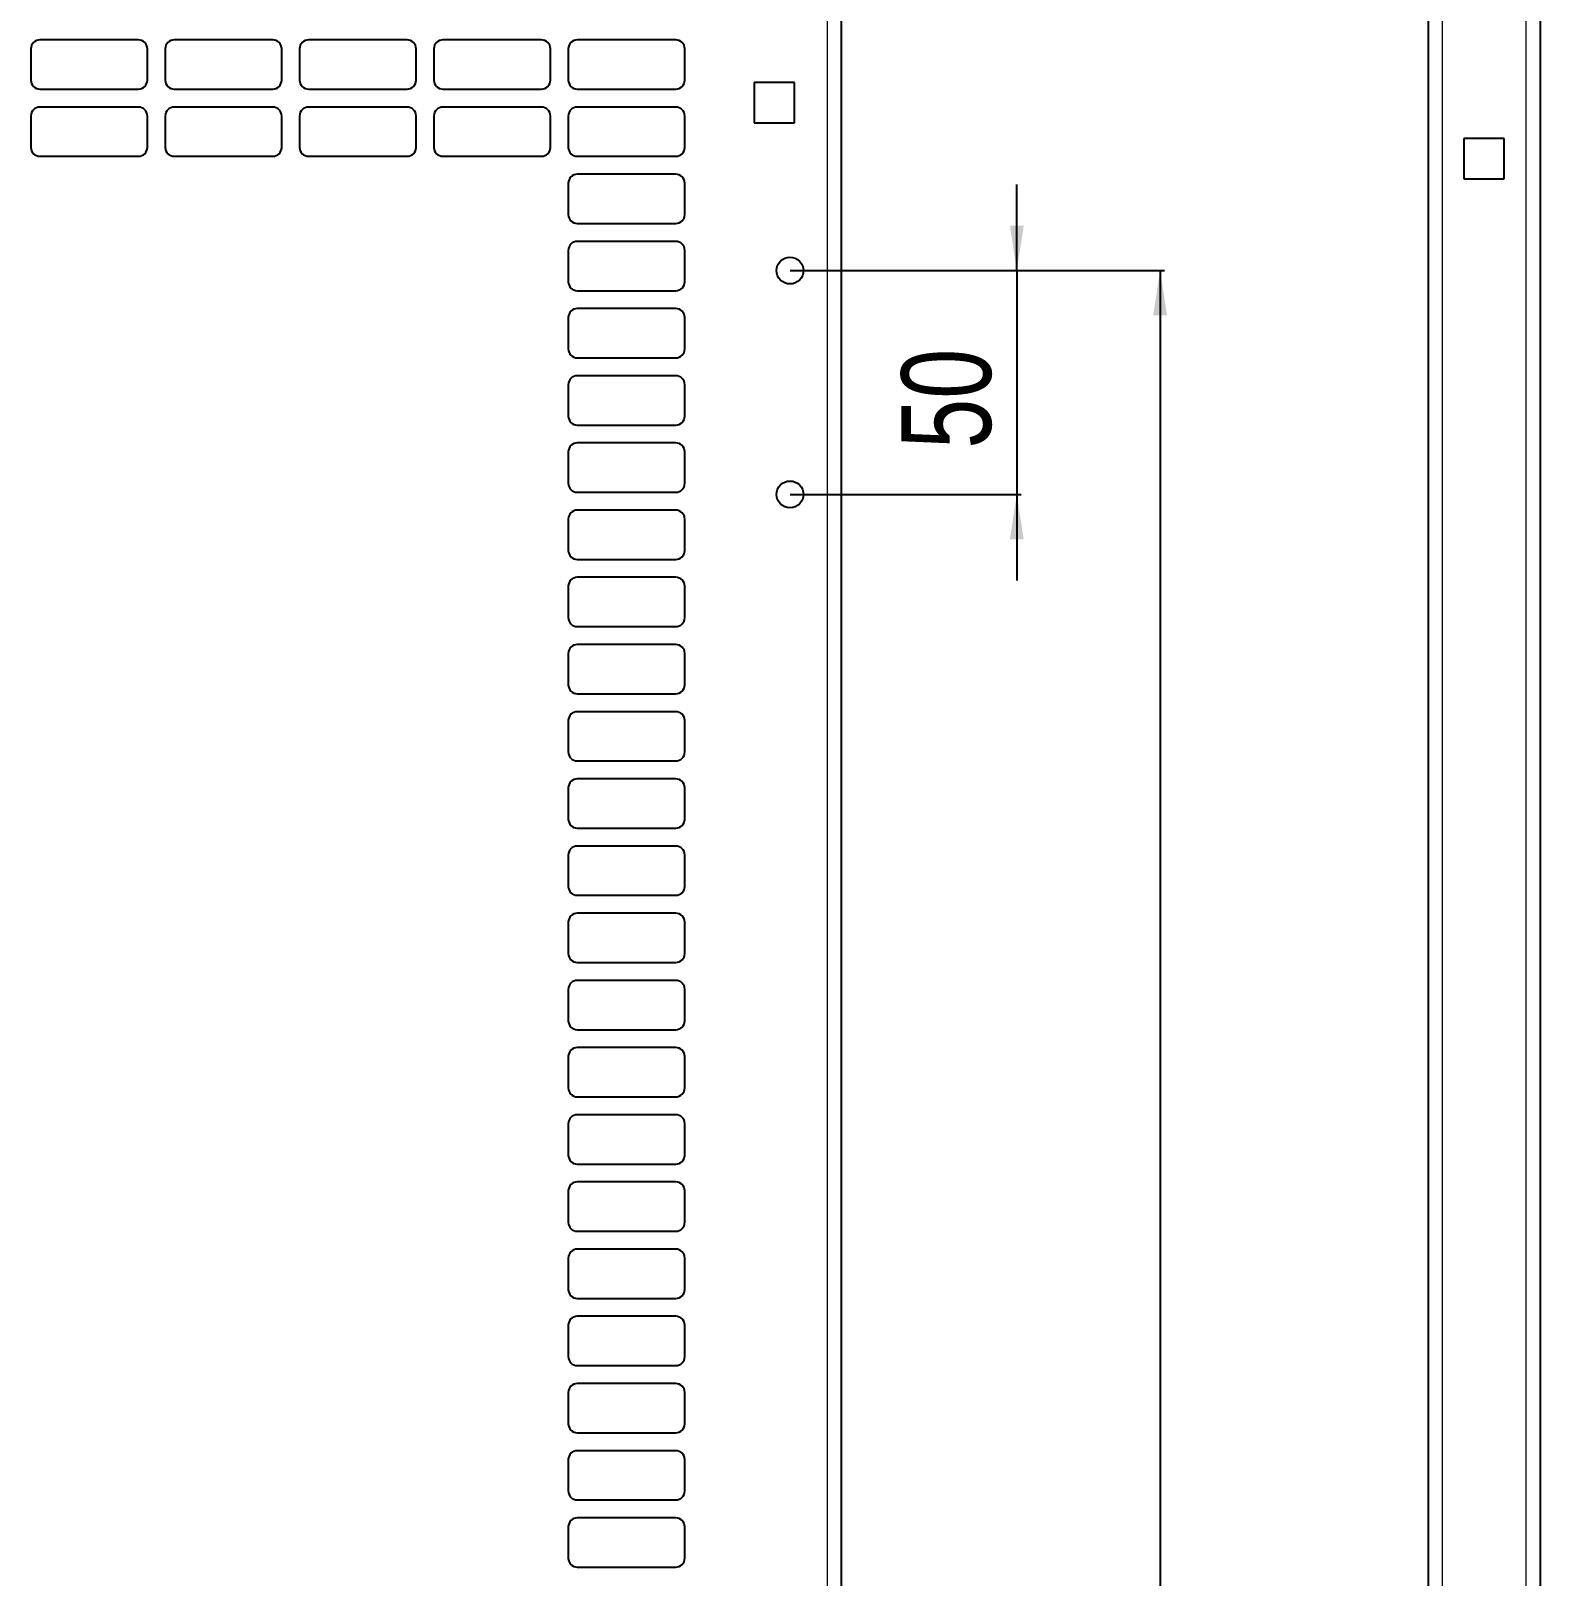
# Model space of a CAD drawing. Header units: millimetres. Extents: x -599 to 823, y -273 to 1990.
# Drawn here: x -188.4 to 148.6, y 1441.7 to 1786.7 of the extents above; entities that cross this region are included whole.
import ezdxf

# ---------------------------------------------------------------- set-up
doc = ezdxf.new("R2010")
doc.units = ezdxf.units.MM
doc.layers.add('FORMAT', color=7, linetype='Continuous')
doc.styles.add('SLDTEXTSTYLE0', font='TXT', dxfattribs={"width": 0.75})
doc.dimstyles.new('SLDDIMSTYLE0', dxfattribs={"dimtxt": 20, "dimasz": 10, "dimexe": 0, "dimexo": 0.0625, "dimgap": 5, "dimtad": 2, "dimdec": 1, "dimrnd": 1e-09, "dimzin": 12, "dimdsep": 46, "dimtxsty": 'SLDTEXTSTYLE0', "dimsah": 1, "dimcen": 0.09, "dimadec": 0, "dimazin": 3, "dimtfac": 1, "dimtofl": 0, "dimtmove": 0, "dimatfit": 3, "dimfxl": 0, "dimfrac": 2, "dimtolj": 1, "dimtzin": 12, "dimarcsym": 0})
doc.dimstyles.new('SLDDIMSTYLE1', dxfattribs={"dimtxt": 20, "dimasz": 10, "dimexe": 0, "dimexo": 0.0625, "dimgap": 5, "dimtad": 2, "dimdec": 1, "dimrnd": 1e-09, "dimzin": 12, "dimdsep": 46, "dimtxsty": 'SLDTEXTSTYLE0', "dimsah": 1, "dimcen": 0.09, "dimadec": 0, "dimazin": 3, "dimtfac": 1, "dimtmove": 0, "dimatfit": 0, "dimfxl": 0, "dimfrac": 2, "dimtolj": 1, "dimtzin": 12, "dimarcsym": 0})

# ---------------------------------------------------------------- blocks, each defined once
blk = doc.blocks.new('_D_2')
at = {"layer": 'FORMAT'}
for p, q in [((-18.89, 1733.25), (64.75, 1733.25)), ((63.75, 1733.25), (63.75, 33.25)), ((-18.89, 33.25), (64.75, 33.25))]:
    blk.add_line(p, q, dxfattribs=at)
for points in [[(63.75, 1733.25), (62.21, 1723.25), (65.29, 1723.25)], [(63.75, 33.25), (65.29, 43.25), (62.21, 43.25)]]:
    blk.add_solid(points, dxfattribs=at)
at = {"layer": 'FORMAT', "insert": (37.97, 853.69), "char_height": 20, "attachment_point": 1, "rotation": 90, "style": 'SLDTEXTSTYLE0'}
blk.add_mtext('1700', dxfattribs=at)
blk = doc.blocks.new('_D_3')
at = {"layer": 'FORMAT'}
for p, q in [((31.75, 1733.25), (31.75, 1752.48)), ((-18.89, 1733.25), (32.75, 1733.25)), ((31.75, 1733.25), (31.75, 1683.25)), ((-18.89, 1683.25), (32.75, 1683.25)), ((31.75, 1683.25), (31.75, 1664.02))]:
    blk.add_line(p, q, dxfattribs=at)
for points in [[(31.75, 1733.25), (33.29, 1743.25), (30.21, 1743.25)], [(31.75, 1683.25), (30.21, 1673.25), (33.29, 1673.25)]]:
    blk.add_solid(points, dxfattribs=at)
at = {"layer": 'FORMAT', "insert": (5.97, 1693.47), "char_height": 20, "attachment_point": 1, "rotation": 90, "style": 'SLDTEXTSTYLE0'}
blk.add_mtext('50', dxfattribs=at)

msp = doc.modelspace()

# ---------------------------------------------------------------- linework, layer by layer
at = {"color": 8, "linetype": 'Continuous', "lineweight": 18}
for p, q in [((-10.5, -58.25), (-10.5, 1824.75)), ((126.7, 1824.75), (126.7, -34.63)), ((145.5, -49.77), (145.5, 1824.75))]:
    msp.add_line(p, q, dxfattribs=at)
at = {"color": 7, "linetype": 'Continuous', "lineweight": 25}
for p, q in [((-7.4, -58.25), (-7.4, 1824.75)), ((148.6, 1824.75), (148.6, -46.87)), ((123.6, 1795.55), (123.6, -39.25)), ((-164.4, 1784.75), (-186.4, 1784.75)), ((-134.4, 1784.75), (-156.4, 1784.75)), ((-104.4, 1784.75), (-126.4, 1784.75)), ((-74.4, 1784.75), (-96.4, 1784.75)), ((-44.4, 1784.75), (-66.4, 1784.75)), ((-188.4, 1782.75), (-188.4, 1775.75)), ((-162.4, 1775.75), (-162.4, 1782.75)), ((-158.4, 1782.75), (-158.4, 1775.75)), ((-132.4, 1775.75), (-132.4, 1782.75)), ((-128.4, 1782.75), (-128.4, 1775.75)), ((-102.4, 1775.75), (-102.4, 1782.75)), ((-98.4, 1782.75), (-98.4, 1775.75)), ((-72.4, 1775.75), (-72.4, 1782.75)), ((-68.4, 1782.75), (-68.4, 1775.75)), ((-42.4, 1775.75), (-42.4, 1782.75)), ((-186.4, 1773.75), (-164.4, 1773.75)), ((-156.4, 1773.75), (-134.4, 1773.75)), ((-126.4, 1773.75), (-104.4, 1773.75)), ((-96.4, 1773.75), (-74.4, 1773.75)), ((-66.4, 1773.75), (-44.4, 1773.75)), ((-17.9, 1775.25), (-26.9, 1775.25)), ((-26.9, 1775.25), (-26.9, 1766.25)), ((-17.9, 1766.25), (-17.9, 1775.25)), ((-188.4, 1767.75), (-188.4, 1760.75)), ((-164.4, 1769.75), (-186.4, 1769.75)), ((-162.4, 1760.75), (-162.4, 1767.75)), ((-158.4, 1767.75), (-158.4, 1760.75)), ((-134.4, 1769.75), (-156.4, 1769.75)), ((-132.4, 1760.75), (-132.4, 1767.75)), ((-128.4, 1767.75), (-128.4, 1760.75)), ((-104.4, 1769.75), (-126.4, 1769.75)), ((-102.4, 1760.75), (-102.4, 1767.75)), ((-98.4, 1767.75), (-98.4, 1760.75)), ((-74.4, 1769.75), (-96.4, 1769.75)), ((-72.4, 1760.75), (-72.4, 1767.75)), ((-68.4, 1767.75), (-68.4, 1760.75)), ((-44.4, 1769.75), (-66.4, 1769.75)), ((-42.4, 1760.75), (-42.4, 1767.75)), ((-26.9, 1766.25), (-17.9, 1766.25)), ((140.6, 1762.75), (131.6, 1762.75)), ((131.6, 1762.75), (131.6, 1753.75)), ((140.6, 1753.75), (140.6, 1762.75)), ((-186.4, 1758.75), (-164.4, 1758.75)), ((-156.4, 1758.75), (-134.4, 1758.75)), ((-126.4, 1758.75), (-104.4, 1758.75)), ((-96.4, 1758.75), (-74.4, 1758.75)), ((-66.4, 1758.75), (-44.4, 1758.75)), ((-68.4, 1752.75), (-68.4, 1745.75)), ((-44.4, 1754.75), (-66.4, 1754.75)), ((-42.4, 1745.75), (-42.4, 1752.75)), ((131.6, 1753.75), (140.6, 1753.75)), ((-66.4, 1743.75), (-44.4, 1743.75)), ((-44.4, 1739.75), (-66.4, 1739.75)), ((-68.4, 1737.75), (-68.4, 1730.75)), ((-42.4, 1730.75), (-42.4, 1737.75)), ((-66.4, 1728.75), (-44.4, 1728.75)), ((-68.4, 1722.75), (-68.4, 1715.75)), ((-44.4, 1724.75), (-66.4, 1724.75)), ((-42.4, 1715.75), (-42.4, 1722.75)), ((-66.4, 1713.75), (-44.4, 1713.75)), ((-44.4, 1709.75), (-66.4, 1709.75)), ((-68.4, 1707.75), (-68.4, 1700.75)), ((-42.4, 1700.75), (-42.4, 1707.75)), ((-66.4, 1698.75), (-44.4, 1698.75)), ((-44.4, 1694.75), (-66.4, 1694.75)), ((-68.4, 1692.75), (-68.4, 1685.75)), ((-42.4, 1685.75), (-42.4, 1692.75)), ((-66.4, 1683.75), (-44.4, 1683.75)), ((-68.4, 1677.75), (-68.4, 1670.75)), ((-44.4, 1679.75), (-66.4, 1679.75)), ((-42.4, 1670.75), (-42.4, 1677.75)), ((-66.4, 1668.75), (-44.4, 1668.75)), ((-44.4, 1664.75), (-66.4, 1664.75)), ((-68.4, 1662.75), (-68.4, 1655.75)), ((-42.4, 1655.75), (-42.4, 1662.75)), ((-66.4, 1653.75), (-44.4, 1653.75)), ((-44.4, 1649.75), (-66.4, 1649.75)), ((-68.4, 1647.75), (-68.4, 1640.75)), ((-42.4, 1640.75), (-42.4, 1647.75)), ((-66.4, 1638.75), (-44.4, 1638.75)), ((-68.4, 1632.75), (-68.4, 1625.75)), ((-44.4, 1634.75), (-66.4, 1634.75)), ((-42.4, 1625.75), (-42.4, 1632.75)), ((-66.4, 1623.75), (-44.4, 1623.75)), ((-44.4, 1619.75), (-66.4, 1619.75)), ((-68.4, 1617.75), (-68.4, 1610.75)), ((-42.4, 1610.75), (-42.4, 1617.75)), ((-66.4, 1608.75), (-44.4, 1608.75)), ((-44.4, 1604.75), (-66.4, 1604.75)), ((-68.4, 1602.75), (-68.4, 1595.75)), ((-42.4, 1595.75), (-42.4, 1602.75)), ((-66.4, 1593.75), (-44.4, 1593.75)), ((-68.4, 1587.75), (-68.4, 1580.75)), ((-44.4, 1589.75), (-66.4, 1589.75)), ((-42.4, 1580.75), (-42.4, 1587.75)), ((-66.4, 1578.75), (-44.4, 1578.75)), ((-44.4, 1574.75), (-66.4, 1574.75)), ((-68.4, 1572.75), (-68.4, 1565.75)), ((-42.4, 1565.75), (-42.4, 1572.75)), ((-66.4, 1563.75), (-44.4, 1563.75)), ((-44.4, 1559.75), (-66.4, 1559.75)), ((-68.4, 1557.75), (-68.4, 1550.75)), ((-42.4, 1550.75), (-42.4, 1557.75)), ((-66.4, 1548.75), (-44.4, 1548.75)), ((-68.4, 1542.75), (-68.4, 1535.75)), ((-44.4, 1544.75), (-66.4, 1544.75)), ((-42.4, 1535.75), (-42.4, 1542.75)), ((-66.4, 1533.75), (-44.4, 1533.75)), ((-44.4, 1529.75), (-66.4, 1529.75)), ((-68.4, 1527.75), (-68.4, 1520.75)), ((-42.4, 1520.75), (-42.4, 1527.75)), ((-66.4, 1518.75), (-44.4, 1518.75)), ((-44.4, 1514.75), (-66.4, 1514.75)), ((-68.4, 1512.75), (-68.4, 1505.75)), ((-42.4, 1505.75), (-42.4, 1512.75)), ((-66.4, 1503.75), (-44.4, 1503.75)), ((-68.4, 1497.75), (-68.4, 1490.75)), ((-44.4, 1499.75), (-66.4, 1499.75)), ((-42.4, 1490.75), (-42.4, 1497.75)), ((-66.4, 1488.75), (-44.4, 1488.75)), ((-44.4, 1484.75), (-66.4, 1484.75)), ((-68.4, 1482.75), (-68.4, 1475.75)), ((-42.4, 1475.75), (-42.4, 1482.75)), ((-66.4, 1473.75), (-44.4, 1473.75)), ((-44.4, 1469.75), (-66.4, 1469.75)), ((-68.4, 1467.75), (-68.4, 1460.75)), ((-42.4, 1460.75), (-42.4, 1467.75)), ((-66.4, 1458.75), (-44.4, 1458.75)), ((-68.4, 1452.75), (-68.4, 1445.75)), ((-44.4, 1454.75), (-66.4, 1454.75)), ((-42.4, 1445.75), (-42.4, 1452.75)), ((-66.4, 1443.75), (-44.4, 1443.75))]:
    msp.add_line(p, q, dxfattribs=at)
for centre in [(-18.9, 1733.25), (-18.9, 1683.25)]:
    msp.add_circle(centre, 3, dxfattribs=at)
for centre, start, end in [((-186.4, 1782.75), 90, 180), ((-164.4, 1782.75), 0, 90), ((-156.4, 1782.75), 90, 180), ((-134.4, 1782.75), 0, 90), ((-126.4, 1782.75), 90, 180), ((-104.4, 1782.75), 0, 90), ((-96.4, 1782.75), 90, 180), ((-74.4, 1782.75), 0, 90), ((-66.4, 1782.75), 90, 180), ((-44.4, 1782.75), 0, 90), ((-186.4, 1775.75), 180, 270), ((-164.4, 1775.75), 270, 0), ((-156.4, 1775.75), 180, 270), ((-134.4, 1775.75), 270, 0), ((-126.4, 1775.75), 180, 270), ((-104.4, 1775.75), 270, 0), ((-96.4, 1775.75), 180, 270), ((-74.4, 1775.75), 270, 0), ((-66.4, 1775.75), 180, 270), ((-44.4, 1775.75), 270, 0), ((-186.4, 1767.75), 90, 180), ((-164.4, 1767.75), 0, 90), ((-156.4, 1767.75), 90, 180), ((-134.4, 1767.75), 0, 90), ((-126.4, 1767.75), 90, 180), ((-104.4, 1767.75), 0, 90), ((-96.4, 1767.75), 90, 180), ((-74.4, 1767.75), 0, 90), ((-66.4, 1767.75), 90, 180), ((-44.4, 1767.75), 0, 90), ((-186.4, 1760.75), 180, 270), ((-164.4, 1760.75), 270, 0), ((-156.4, 1760.75), 180, 270), ((-134.4, 1760.75), 270, 0), ((-126.4, 1760.75), 180, 270), ((-104.4, 1760.75), 270, 0), ((-96.4, 1760.75), 180, 270), ((-74.4, 1760.75), 270, 0), ((-66.4, 1760.75), 180, 270), ((-44.4, 1760.75), 270, 0), ((-66.4, 1752.75), 90, 180), ((-44.4, 1752.75), 0, 90), ((-66.4, 1745.75), 180, 270), ((-44.4, 1745.75), 270, 0), ((-66.4, 1737.75), 90, 180), ((-44.4, 1737.75), 0, 90), ((-66.4, 1730.75), 180, 270), ((-44.4, 1730.75), 270, 0), ((-66.4, 1722.75), 90, 180), ((-44.4, 1722.75), 0, 90), ((-66.4, 1715.75), 180, 270), ((-44.4, 1715.75), 270, 0), ((-66.4, 1707.75), 90, 180), ((-44.4, 1707.75), 0, 90), ((-66.4, 1700.75), 180, 270), ((-44.4, 1700.75), 270, 0), ((-66.4, 1692.75), 90, 180), ((-44.4, 1692.75), 0, 90), ((-66.4, 1685.75), 180, 270), ((-44.4, 1685.75), 270, 0), ((-66.4, 1677.75), 90, 180), ((-44.4, 1677.75), 0, 90), ((-66.4, 1670.75), 180, 270), ((-44.4, 1670.75), 270, 0), ((-66.4, 1662.75), 90, 180), ((-44.4, 1662.75), 0, 90), ((-66.4, 1655.75), 180, 270), ((-44.4, 1655.75), 270, 0), ((-66.4, 1647.75), 90, 180), ((-44.4, 1647.75), 0, 90), ((-66.4, 1640.75), 180, 270), ((-44.4, 1640.75), 270, 0), ((-66.4, 1632.75), 90, 180), ((-44.4, 1632.75), 0, 90), ((-66.4, 1625.75), 180, 270), ((-44.4, 1625.75), 270, 0), ((-66.4, 1617.75), 90, 180), ((-44.4, 1617.75), 0, 90), ((-66.4, 1610.75), 180, 270), ((-44.4, 1610.75), 270, 0), ((-66.4, 1602.75), 90, 180), ((-44.4, 1602.75), 0, 90), ((-66.4, 1595.75), 180, 270), ((-44.4, 1595.75), 270, 0), ((-66.4, 1587.75), 90, 180), ((-44.4, 1587.75), 0, 90), ((-66.4, 1580.75), 180, 270), ((-44.4, 1580.75), 270, 0), ((-66.4, 1572.75), 90, 180), ((-44.4, 1572.75), 0, 90), ((-66.4, 1565.75), 180, 270), ((-44.4, 1565.75), 270, 0), ((-66.4, 1557.75), 90, 180), ((-44.4, 1557.75), 0, 90), ((-66.4, 1550.75), 180, 270), ((-44.4, 1550.75), 270, 0), ((-66.4, 1542.75), 90, 180), ((-44.4, 1542.75), 0, 90), ((-66.4, 1535.75), 180, 270), ((-44.4, 1535.75), 270, 0), ((-66.4, 1527.75), 90, 180), ((-44.4, 1527.75), 0, 90), ((-66.4, 1520.75), 180, 270), ((-44.4, 1520.75), 270, 0), ((-66.4, 1512.75), 90, 180), ((-44.4, 1512.75), 0, 90), ((-66.4, 1505.75), 180, 270), ((-44.4, 1505.75), 270, 0), ((-66.4, 1497.75), 90, 180), ((-44.4, 1497.75), 0, 90), ((-66.4, 1490.75), 180, 270), ((-44.4, 1490.75), 270, 0), ((-66.4, 1482.75), 90, 180), ((-44.4, 1482.75), 0, 90), ((-66.4, 1475.75), 180, 270), ((-44.4, 1475.75), 270, 0), ((-66.4, 1467.75), 90, 180), ((-44.4, 1467.75), 0, 90), ((-66.4, 1460.75), 180, 270), ((-44.4, 1460.75), 270, 0), ((-66.4, 1452.75), 90, 180), ((-44.4, 1452.75), 0, 90), ((-66.4, 1445.75), 180, 270), ((-44.4, 1445.75), 270, 0)]:
    msp.add_arc(centre, 2, start, end, dxfattribs=at)

# ---------------------------------------------------------------- dimensions: what is measured, and where the dimension line sits
at = {"layer": 'FORMAT'}
for base, p2, dimstyle, picture, middle in [((31.75, 1683.25), (-18.9, 1683.25), 'SLDDIMSTYLE1', '_D_3', (31.75, 1708.25)), ((63.75, 33.25), (-18.9, 33.25), 'SLDDIMSTYLE0', '_D_2', (63.75, 883.25))]:
    dim = msp.add_linear_dim(base=base, p1=(-18.9, 1733.25), p2=p2, angle=90, dimstyle=dimstyle, dxfattribs=at)
    dim.commit()
    dim.dimension.update_dxf_attribs({"geometry": picture, "text_midpoint": middle, "dimtype": 160})

doc.saveas('drawing.dxf')
